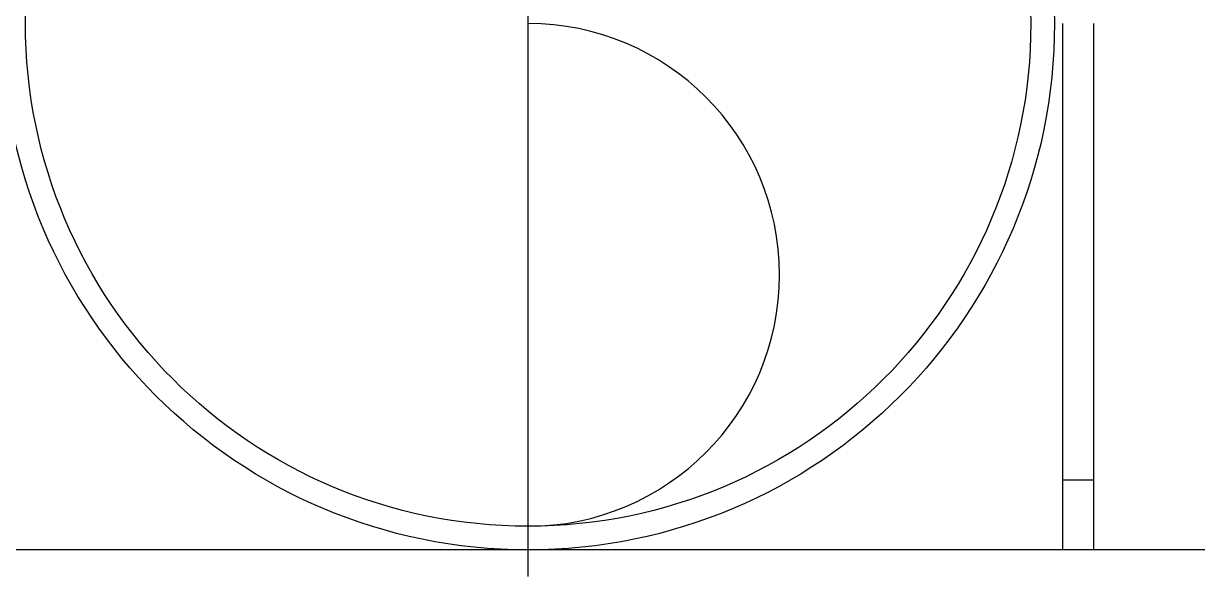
# Model space of a CAD drawing. Extents: x 27938 to 1042331, y -235042 to 1535213.
# Drawn here: x 726423 to 727238, y 752436 to 752819 of the extents above; entities that cross this region are included whole.
import ezdxf

# ---------------------------------------------------------------- set-up
doc = ezdxf.new("R2010")
doc.units = 0
doc.header["$LTSCALE"] = 1000
doc.header["$MEASUREMENT"] = 0
doc.linetypes.add('CENTER', pattern=[50.8, 31.75, -6.35, 6.35, -6.35])

msp = doc.modelspace()

# ---------------------------------------------------------------- linework, layer by layer
at = {"color": 0, "linetype": 'CENTER'}
msp.add_line((726773.42, 752435.51), (726773.42, 753202.73), dxfattribs=at)
at = {"linetype": 'Continuous'}
for p, q in [((727144.07, 752819.12), (727144.07, 752453.95)), ((727165.98, 752453.95), (727165.98, 752819.12)), ((727144.07, 752502.52), (727165.98, 752502.52))]:
    msp.add_line(p, q, dxfattribs=at)
msp.add_line((730752.72, 752453.95), (725206.12, 752453.95))
for radius in [365.17, 348.74]:
    msp.add_circle((726773.42, 752819.12), radius, dxfattribs=at)
msp.add_arc((726773.42, 752644.75), 174.37, 270, 90)

doc.saveas('drawing.dxf')
